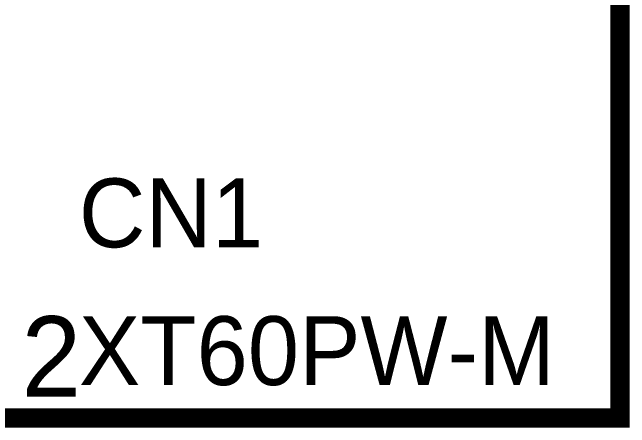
# Model space of a CAD drawing. Header units: inches. Extents: x 0 to 22.3, y 0 to 15.7.
# Drawn here: x 11.2257 to 11.6059, y 13.6936 to 13.9494 of the extents above; entities that cross this region are included whole.
import ezdxf

# ---------------------------------------------------------------- set-up
doc = ezdxf.new("R2010")
doc.units = ezdxf.units.IN
doc.header["$MEASUREMENT"] = 0
doc.layers.add('Sheet', color=255, linetype='Continuous')

msp = doc.modelspace()

# ---------------------------------------------------------------- linework, layer by layer
at = {"layer": 'Sheet'}
for points in [[(11.6, 14.0995, 0.0118, 0.0118, 0), (11.6, 13.99917, 0.0118, 0.0118, 0), (11.6, 13.69949, 0.0118, 0.0118, 0), (11.25034, 13.69949, 0.0118, 0.0118, 0)], [(11.15, 13.69949, 0.0118, 0.0118, 0), (11.25034, 13.69949, 0.0118, 0.0118, 0)]]:
    msp.add_lwpolyline(points, format="xyseb", dxfattribs=at)

# ---------------------------------------------------------------- texts
for s, height, p in [('CN1', 0.042432, (11.2667, 13.80468)), ('2', 0.0495, (11.23134, 13.71275)), ('XT60PW-M', 0.042432, (11.2667, 13.71982))]:
    msp.add_text(s, height=height, dxfattribs=at).set_placement(p)

doc.saveas('drawing.dxf')
